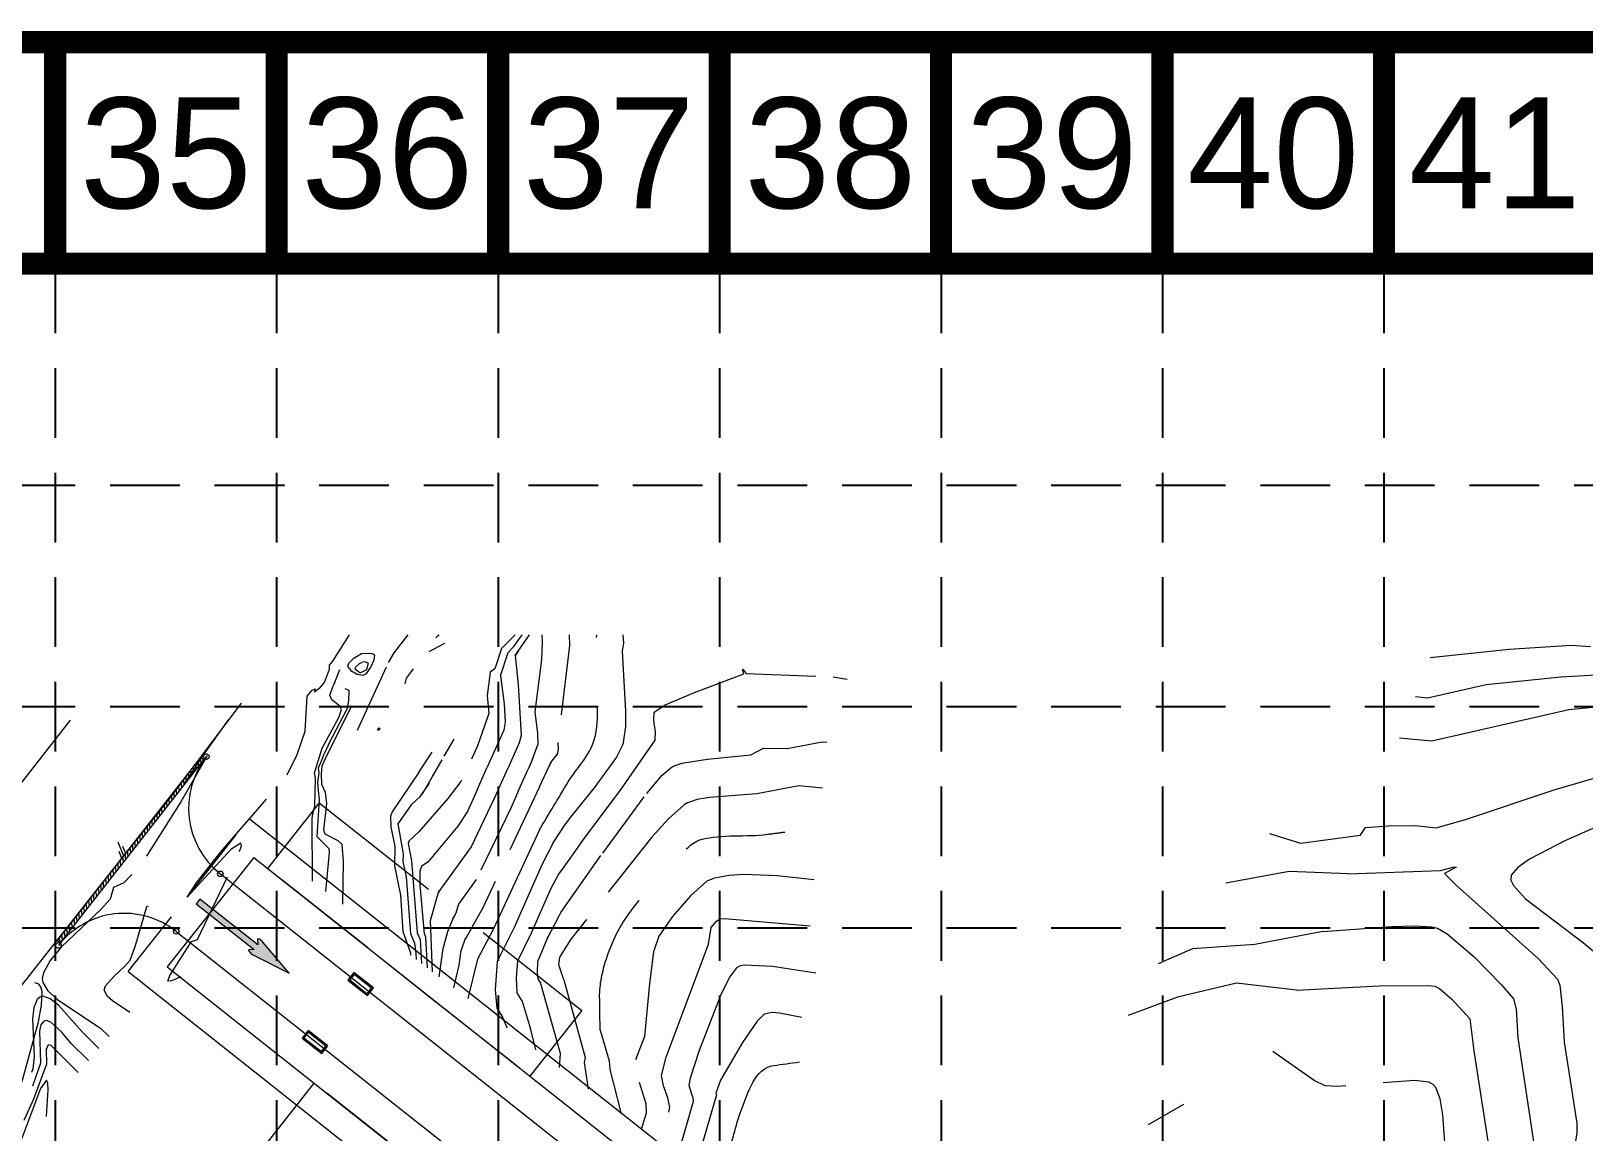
# Model space of a CAD drawing. Header units: inches. Extents: x 5726 to 10817, y 12055 to 15240.
# Drawn here: x 8502 to 9058, y 14845 to 15240 of the extents above; entities that cross this region are included whole.
import ezdxf
from ezdxf.enums import TextEntityAlignment as Align

# ---------------------------------------------------------------- set-up
doc = ezdxf.new("R2010")
doc.units = ezdxf.units.IN
doc.header["$LTSCALE"] = 100
doc.header["$MEASUREMENT"] = 0
for name, pattern in [('DASHED', [0.75, 0.5, -0.25]), ('DIVIDE', [1.25, 0.5, -0.25, 0, -0.25, 0, -0.25]), ('HIDDEN', [0.375, 0.25, -0.125])]:
    doc.linetypes.add(name, pattern=pattern)
for name, color, linetype in [('10', 7, 'Continuous'), ('2', 7, 'Continuous'), ('20', 36, 'Continuous'), ('21', 36, 'Continuous'), ('27', 150, 'Continuous'), ('30', 7, 'Continuous'), ('8', 7, 'Continuous'), ('BASE', 7, 'Continuous'), ('FLOW ARROWS', 7, 'Continuous'), ('GRID', 254, 'HIDDEN')]:
    doc.layers.add(name, color=color, linetype=linetype)
doc.styles.get("Standard").update_dxf_attribs({"font": 'ARIAL.TTF', "height": 25})

# ---------------------------------------------------------------- blocks, each defined once
blk = doc.blocks.new('block2')
at = {"layer": 'GRID'}
for p, q in [((8510.16, 15156.29), (8510.16, 12138.33)), ((8589.58, 15156.29), (8589.58, 12138.33)), ((8669, 15156.29), (8669, 12138.33)), ((8748.42, 15156.29), (8748.42, 12138.33)), ((8827.84, 15156.29), (8827.84, 12138.33)), ((8907.26, 15156.29), (8907.26, 12138.33)), ((8986.68, 15156.29), (8986.68, 12138.33)), ((6842.34, 15076.87), (10733.92, 15076.87)), ((6842.34, 14997.45), (10733.92, 14997.45)), ((6842.34, 14918.03), (10733.92, 14918.03))]:
    blk.add_line(p, q, dxfattribs=at)

msp = doc.modelspace()

# ---------------------------------------------------------------- hatches: boundary and pattern name
at = {"layer": 'FLOW ARROWS', "linetype": 'Continuous', "lineweight": 0}
h = msp.add_hatch(color=256, dxfattribs=at)
edge = h.paths.add_edge_path()
edge.add_line((8582.7, 14913.99), (8582.83, 14911.95))
edge.add_line((8582.83, 14911.95), (8562.08, 14928.37))
edge.add_line((8562.08, 14928.37), (8560.76, 14926.68))
edge.add_line((8560.76, 14926.68), (8581.5, 14910.27))
edge.add_line((8581.5, 14910.27), (8579.67, 14910.12))
edge.add_line((8579.67, 14910.12), (8579.67, 14910.12))
edge.add_ellipse((8580.64, 14909.19), major_axis=(-1.1, 0.87), ratio=0.285714, start_angle=342.8173, end_angle=484.7269)
edge.add_line((8581.06, 14908.44), (8581.06, 14908.44))
edge.add_line((8581.06, 14908.44), (8594.06, 14901.78))
edge.add_line((8594.06, 14901.78), (8584.66, 14912.98))
edge.add_line((8584.66, 14912.98), (8584.67, 14912.98))
edge.add_ellipse((8583.82, 14913.23), major_axis=(-1.1, 0.87), ratio=0.285714, start_angle=234.1685, end_angle=374.4967)
edge.add_line((8582.7, 14913.99), (8582.7, 14913.99))

# ---------------------------------------------------------------- linework, layer by layer
at = {"layer": '10', "color": 7, "linetype": 'Continuous', "lineweight": 0}
for p, q in [((8622.18, 14910.97), (8590.81, 14935.79)), ((8622.18, 14910.97), (8644.45, 14893.34)), ((8644.45, 14893.34), (8675.82, 14868.52))]:
    msp.add_line(p, q, dxfattribs=at)
at = {"layer": '10', "color": 7, "lineweight": 0}
msp.add_line((8639, 14833.9), (8607.63, 14858.72), dxfattribs=at)
at = {"layer": '10', "color": 7, "linetype": 'Continuous', "lineweight": 0}
for points in [[(8615.12, 14899.34), (8622.18, 14893.75), (8624.35, 14896.5), (8617.29, 14902.08)], [(8615.82, 14899.42), (8622.09, 14894.45), (8623.65, 14896.41), (8617.37, 14901.38)], [(8598.68, 14878.55), (8605.73, 14872.97), (8607.9, 14875.71), (8600.85, 14881.3)], [(8599.38, 14878.64), (8605.65, 14873.67), (8607.2, 14875.63), (8600.93, 14880.6)]]:
    msp.add_lwpolyline(points, close=True, dxfattribs=at)
at = {"layer": '2', "color": 7, "linetype": 'HIDDEN', "lineweight": 0}
msp.add_line((8536.32, 14902.39), (8579.75, 14957.28), dxfattribs=at)
at = {"layer": '2', "color": 7, "lineweight": 0}
for p, q in [((8579.75, 14957.28), (8832.94, 14756.95)), ((8536.32, 14902.39), (8871.85, 14636.9))]:
    msp.add_line(p, q, dxfattribs=at)
at = {"layer": '20', "color": 43, "linetype": 'HIDDEN', "lineweight": 0}
for p, q in [((8649.75, 15020.08), (8644.21, 15017.06)), ((8619.34, 15012.86), (8620.07, 15013.17)), ((8619.76, 15009.58), (8621.65, 15010.65)), ((8615.55, 15003.17), (8614.12, 15003.74)), ((8615.43, 14999.48), (8615.55, 15003.17)), ((8608.17, 14983.87), (8614.94, 14996.82)), ((8612.81, 14990.23), (8616.56, 14997.75)), ((8614.94, 14996.82), (8615.43, 14999.48)), ((8649.66, 14979.61), (8653.2, 14985.78)), ((8608.17, 14983.87), (8606.57, 14980.46)), ((8640.69, 14974.07), (8645.35, 14981.05)), ((8645.48, 14972.33), (8648.89, 14978.31)), ((8661.58, 14967.82), (8665.01, 14975.49)), ((8669.09, 14967.81), (8672.55, 14975.47)), ((8676.33, 14967.31), (8679.75, 14974.98)), ((8683.87, 14968.64), (8688.19, 14977.87)), ((8641.94, 14966.17), (8645.48, 14972.33)), ((8688.69, 14948.54), (8693.31, 14955.53)), ((8956.88, 14948.28), (8945.72, 14951.74)), ((8978.12, 14951.24), (8956.88, 14948.28)), ((8690.53, 14936.9), (8695.38, 14943.76)), ((8952.64, 14938.27), (8929.94, 14934.03)), ((8973.85, 14937.41), (8952.64, 14938.27)), ((8686.75, 14914.36), (8690.91, 14922.41)), ((8964.72, 14916.78), (8940.33, 14912.09)), ((8918.02, 14910.55), (8905.7, 14905.16)), ((8940.33, 14912.09), (8918.02, 14910.55)), ((8690.82, 14904.77), (8691.14, 14907.53)), ((8692.6, 14899.45), (8690.82, 14904.77)), ((8933.79, 14898.23), (8912.63, 14893.22)), ((8955.27, 14895.71), (8933.79, 14898.23)), ((8912.63, 14893.22), (8894.93, 14886.68))]:
    msp.add_line(p, q, dxfattribs=at)
at = {"layer": '20', "color": 43, "lineweight": 0}
msp.add_line((8914.84, 14854.72), (8902.15, 14847.41), dxfattribs=at)
at = {"layer": '20', "color": 43, "linetype": 'HIDDEN', "lineweight": 0}
for points in [[(8555.24, 14900.44), (8551.91, 14899.06), (8550.5, 14898.89), (8551.26, 14900.98), (8559.09, 14913.22), (8561.2, 14913.86), (8576.31, 14945.43), (8576.96, 14947.47), (8576.78, 14948.44), (8573.1, 14946.13), (8557.5, 14929.08), (8560.81, 14934.25), (8569.59, 14945.27), (8593.33, 14972.9), (8596.9, 14980.26), (8599.83, 14988.59), (8600.5, 15001.16), (8602.33, 15003.29), (8603.35, 15003.78), (8603.18, 15002.76), (8605.29, 15004.36), (8606.68, 15006.02), (8608.48, 15010.85), (8608.52, 15012.32), (8609.68, 15013.7), (8615.69, 15023.18)], [(8618.54, 14988.96), (8629.69, 15013.2), (8631.77, 15016.67), (8636.8, 15023.18)], [(8647.82, 15023.18), (8646.72, 15022.12), (8647.76, 15023.18)], [(8669.91, 15008.44), (8672.58, 15016.8), (8674.68, 15018.92), (8677.6, 15023.18)], [(8675.14, 15015.72), (8680.21, 15023.18)], [(8684.65, 15023.18), (8684.8, 15020.73), (8684.57, 15014.29), (8682.18, 14995.54), (8683.16, 14987.72), (8683.26, 14983.96), (8680.71, 14977.14), (8679.75, 14974.98)], [(8694.43, 15023.18), (8694.6, 15019.3), (8690.37, 14984.53), (8690.49, 14982.19), (8690.13, 14980.35), (8688.19, 14977.87), (8687.43, 14976.24)], [(8713.77, 15023.18), (8713.95, 15020.19), (8713.52, 15017.27), (8714.7, 14995.61), (8714.69, 14990.19), (8713.7, 14983.85), (8711.4, 14979.28), (8703.39, 14968.25), (8694.41, 14957.08), (8693.31, 14955.53)], [(8622.55, 15013.03), (8621.09, 15013.44), (8620.07, 15013.17)], [(8676.29, 15017.41), (8675.16, 15015.75), (8676.17, 15005.28), (8677.27, 14987.03), (8676.6, 14984.46), (8672.55, 14975.47)], [(8619.34, 15012.86), (8617.82, 15011.58), (8617.64, 15011)], [(8617.64, 15011), (8619.38, 15009.65), (8619.76, 15009.58)], [(8621.65, 15010.65), (8621.88, 15010.88), (8622.55, 15013.03)], [(8638.53, 15010.96), (8636.08, 15007.66), (8635.56, 15005.52)], [(8669.91, 15008.44), (8671.17, 14998.35), (8671.52, 14991.86), (8671.02, 14988.95), (8665.01, 14975.49)], [(8695.38, 14943.76), (8700.26, 14950.63), (8712.84, 14967.39), (8725.35, 14985.35), (8725.49, 14988.33), (8724.8, 14992.28), (8724.92, 14995.36), (8728.95, 14997.99), (8739.44, 15002.43), (8757.1, 15009.17), (8756.65, 15010.79), (8757.92, 15009.27), (8789.16, 15008.09), (8794.19, 15007.22)], [(8572.23, 14992.69), (8563.1, 14979.83), (8556.44, 14969.67), (8564.67, 14979.7), (8555.2, 14963.24), (8543.3, 14944.31), (8542.88, 14943.76)], [(8626.18, 14988.89), (8625.72, 14989.02), (8626.29, 14989.77), (8626.58, 14989.69), (8626.18, 14988.89)], [(8690.91, 14922.41), (8691.5, 14923.55), (8706.51, 14944.89), (8722.3, 14966.27), (8727.78, 14972.82), (8731.56, 14975.88), (8734.87, 14977.07), (8744.12, 14978.52), (8759.68, 14980.14), (8764.19, 14982.55), (8772.62, 14982.4), (8785.22, 14984.82), (8786.87, 14984.65)], [(8785.37, 14968.19), (8776.86, 14969), (8761.82, 14966.14), (8744.77, 14964.8), (8740.43, 14964.08), (8736.95, 14962.94), (8735.66, 14962.18), (8730.22, 14957.24), (8724.01, 14950.45), (8695.12, 14914.03), (8691.29, 14907.93), (8691.14, 14907.53)], [(8661.58, 14967.82), (8658.01, 14959.84), (8654.56, 14954.55), (8643.83, 14941.63), (8641.72, 14940.28)], [(8669.09, 14967.81), (8667.34, 14963.92), (8659.3, 14947.1), (8647.71, 14931.13), (8647.58, 14930.45)], [(8676.33, 14967.31), (8673.63, 14961.23), (8661.13, 14935.37), (8654.78, 14926.51), (8653.86, 14923.28), (8652.88, 14921.54)], [(8683.87, 14968.64), (8663.49, 14925.19), (8657.27, 14914.18)], [(8537.66, 14937.19), (8534.79, 14934.19), (8531.08, 14932.58), (8529.86, 14928.39), (8526.49, 14924.67), (8512.32, 14911.09), (8508.37, 14906.35), (8505.94, 14901.92), (8505.5, 14899.89), (8505.69, 14898.43), (8507.58, 14895.42), (8510.96, 14892.38), (8526.54, 14882.02), (8529.49, 14879.1)], [(8530.6, 14938.57), (8530.6, 14938.57), (8530.63, 14938.58), (8530.65, 14938.61), (8530.7, 14938.69), (8530.68, 14938.67), (8530.72, 14938.72), (8530.72, 14938.72)], [(8643.62, 14903.7), (8643.1, 14914.76), (8642.6, 14915.97), (8641.1, 14933.4), (8641.1, 14938.56), (8641.76, 14940.51)], [(8782.38, 14935.28), (8769.06, 14936.66), (8757.07, 14937.24), (8751.89, 14936.86), (8746.65, 14935.93), (8743.87, 14934.76), (8738.02, 14929.53), (8731.5, 14922.17), (8726.64, 14915.1), (8724.78, 14909.5), (8723.27, 14898.11), (8721.46, 14879.12), (8718.28, 14870.77)], [(8645.51, 14902.28), (8644.74, 14920.75), (8647.76, 14931.23)], [(8647.86, 14900.5), (8649.31, 14910.7), (8650.91, 14916.71), (8653.22, 14922.41)], [(8653.09, 14896.55), (8655.08, 14904.63), (8655.74, 14909.92), (8657.44, 14914.64)], [(8525.78, 14874.78), (8519.81, 14880.79), (8511.29, 14890.38), (8508.39, 14892.66), (8505.78, 14893.53), (8504.66, 14893.26), (8503.65, 14892.42), (8502.45, 14889.53), (8502.07, 14885.46), (8502.65, 14871.76), (8502.1, 14867.46), (8501.65, 14866.17)], [(8522.07, 14870.46), (8515.94, 14876.6), (8512.38, 14880.78), (8508.55, 14884.27), (8506.87, 14884.83), (8506.14, 14884.65), (8505.04, 14883.29), (8504.58, 14880.99), (8504.84, 14869.59), (8501.98, 14861.28)]]:
    msp.add_lwpolyline(points, dxfattribs=at)
at = {"layer": '20', "color": 43, "lineweight": 0}
for points in [[(9060.7, 15018.88), (9053.94, 15019.29), (9031.51, 15017.93), (9003.24, 15014.94)], [(9066.82, 15008.91), (9050.08, 15008.02), (9023.33, 15005.21), (9002.31, 15000.44), (8997.93, 15000.94)], [(9074.95, 14998.36), (9052.95, 14996.27), (9003.86, 14984.96), (8992.3, 14986.09)], [(8613.32, 14926.57), (8613.6, 14941.98), (8613.08, 14947.98), (8611.64, 14949.32), (8606.98, 14951.64), (8606.53, 14953.07), (8607.52, 14962.7), (8607.11, 14966.66), (8605.73, 14969.47), (8605.61, 14973.16), (8605.93, 14976.13), (8607.75, 14980.1), (8612.81, 14990.23)], [(8607.26, 14931.15), (8608.59, 14945.03), (8608.46, 14946.34), (8604.11, 14950.7), (8604.9, 14964.15), (8604.69, 14966.12), (8604.53, 14967.39), (8604.4, 14970.15), (8604.81, 14973.8), (8604.61, 14975.49), (8605.8, 14978.15), (8606.57, 14980.46)], [(8640.69, 14974.07), (8631.04, 14959.62), (8630.41, 14958.13), (8630.48, 14954.28), (8631.99, 14947.18), (8631.88, 14940.28), (8634.02, 14929.84), (8634.87, 14916.7), (8637.59, 14909.11), (8637.63, 14908.23)], [(8644.29, 14969.96), (8640.81, 14964.91), (8637.86, 14962.18), (8633.06, 14955.31), (8634.91, 14944.56), (8634.78, 14941.87), (8636.02, 14936.32), (8637.53, 14916.03), (8639.03, 14912.62), (8639.51, 14908.86), (8639.57, 14906.76)], [(8978.12, 14951.24), (8980.04, 14954.05), (8988.23, 14954.6), (8998.01, 14954.73), (9005.44, 14953.92), (9015.94, 14956.89), (9048.03, 14967.62), (9065.71, 14972.86)], [(9082.16, 14962.77), (9051.54, 14949.27), (9038.9, 14942.71), (9034.65, 14939.68), (9032.3, 14936.91), (9032.15, 14935.21), (9033.07, 14933.19), (9037.43, 14928.44), (9058.27, 14912.68), (9063.22, 14908.47)], [(8688.69, 14948.54), (8684.84, 14940.89), (8674.76, 14918.23), (8668.64, 14906.04), (8667.99, 14895.8), (8668.48, 14889.2), (8670.61, 14886.03), (8672.13, 14882.27), (8672.16, 14882.15)], [(8682.57, 14874.29), (8680.67, 14882.09), (8677.77, 14891.66), (8675.8, 14894.77), (8675.56, 14900.11), (8676.01, 14906.22), (8680.96, 14916.28), (8688.08, 14932.35), (8690.53, 14936.9)], [(8973.85, 14937.41), (9006.98, 14938.65), (9011.43, 14939.84), (9012.53, 14939.81), (9008.41, 14937.55), (9012.73, 14933.19), (9041.96, 14907.02), (9048.85, 14899.69), (9049.7, 14897.46), (9050.62, 14889.76), (9051.26, 14877.12), (9055.87, 14848.02), (9055.82, 14844.4), (9052.78, 14826.66), (9052.29, 14810.17), (9048.77, 14794.88), (9040.09, 14762.86), (9039.5, 14758.55)], [(8730.2, 14852.01), (8730.52, 14853.71), (8729.86, 14857.13), (8728.36, 14861.35), (8727.53, 14865.06), (8729.32, 14871.69), (8744.42, 14912.24), (8745.39, 14918.2), (8747.3, 14920.48), (8748.6, 14921.3), (8750.23, 14921.47), (8780.89, 14918.83)], [(8964.72, 14916.78), (8989.5, 14918.57), (8997.7, 14918.74), (9003.95, 14918.39), (9005.92, 14917.96), (9009.37, 14915.96), (9019.07, 14907.62), (9028.71, 14897.8), (9033.15, 14892.55), (9034.07, 14888.84), (9034.65, 14878.6), (9040.47, 14840.63), (9038.17, 14825.44), (9037.83, 14814.69), (9028.1, 14775.64), (9026.18, 14769.11), (9026.08, 14768.41)], [(8691.02, 14867.92), (8691.01, 14867.96), (8691.42, 14872.94), (8684.25, 14898.51), (8683.4, 14899.73), (8683.1, 14901.9), (8683.28, 14906.05), (8686.75, 14914.36), (8687.05, 14914.95)], [(8782.88, 14901.86), (8767.35, 14904.19), (8757.41, 14904.65), (8755.77, 14904.41), (8754.46, 14903.67), (8751.93, 14900.37), (8748.74, 14893.81), (8741.11, 14874.03), (8737.87, 14864.19), (8737.34, 14861.51), (8738.8, 14857.14), (8738.92, 14855.83), (8733.78, 14837.83)], [(8494.3, 14855.43), (8496.42, 14858.81), (8498.48, 14863.39), (8504.2, 14884.4), (8505.3, 14890.38), (8505.45, 14895.22), (8505.02, 14896.93), (8504.17, 14898.03), (8502.89, 14898.39)], [(8692.6, 14899.45), (8700.16, 14871.59), (8699.85, 14869.83), (8701.27, 14860.24), (8701.3, 14860.15)], [(8955.27, 14895.71), (8984.98, 14897.23), (9002.49, 14897.34), (9004.94, 14897.1), (9006.57, 14896.34), (9011.03, 14892.54), (9017.46, 14885.42), (9018.92, 14873.9), (9024.96, 14834.68), (9023.66, 14826.09), (9023.59, 14821.26), (9012.87, 14778.11)], [(8777.9, 14885.92), (8769.94, 14887.51), (8767.25, 14887.69), (8764.43, 14887.08), (8761.94, 14884.6), (8756.6, 14876.92), (8748.73, 14863.43), (8747.09, 14858.78), (8747.31, 14858.15), (8737.85, 14825.81)], [(8507.01, 14850.46), (8507.67, 14859.91), (8507.55, 14862.34), (8507.08, 14863.4), (8504.85, 14860.46), (8498.47, 14843.28), (8495.75, 14838.74), (8494.86, 14838.51), (8492.3, 14840.14), (8488.16, 14844.53), (8483.43, 14851.98), (8480.72, 14855), (8478.94, 14855.24), (8476.29, 14853.48), (8472.7, 14849.09), (8468.31, 14838.11), (8463.4, 14824.17), (8458.47, 14812.19), (8454.06, 14805.5), (8444.44, 14794.22), (8427.81, 14776.19), (8426.38, 14774.75)], [(8719.58, 14862.67), (8721.98, 14855.09), (8722.13, 14851.58), (8720.33, 14845.78)]]:
    msp.add_lwpolyline(points, dxfattribs=at)
at = {"layer": '21', "color": 43, "linetype": 'DASHED', "lineweight": 0}
for p, q in [((8612.08, 15010.63), (8610.01, 15005.06)), ((8602.32, 14956.75), (8602.44, 14958.44))]:
    msp.add_line(p, q, dxfattribs=at)
for points in [[(8675.12, 15023.18), (8670.22, 15018.21), (8667.88, 15010.91), (8666.14, 15009.75), (8665.02, 15001.39)], [(8622.4, 15016.46), (8620.03, 15016.39), (8616.98, 15014.58), (8615.33, 15012.92), (8614.95, 15011.78)], [(8624.74, 15015.81), (8623.75, 15016.49), (8620.05, 15016.37), (8617, 15014.57), (8616.29, 15013.86)], [(8619.77, 15008.82), (8620.57, 15008.67), (8621.76, 15009.32), (8623.4, 15011.53), (8624.55, 15014.2), (8624.74, 15015.81)], [(8614.95, 15011.78), (8616.13, 15010.31), (8618.41, 15009.09), (8620.57, 15008.67), (8621.76, 15009.32), (8622.61, 15010.48)], [(8602.44, 14958.44), (8603.22, 14961.56), (8603.57, 14971.8), (8603.17, 14973.82), (8603.43, 14974.37), (8605.96, 14982.54), (8611.82, 14993.54), (8612.79, 14996.32), (8612.2, 14997.51), (8609.32, 14999.85), (8608.64, 15001.49), (8610.01, 15005.06)], [(8665.02, 15001.39), (8665.7, 14994.93), (8661.56, 14983.39), (8659.48, 14978.56)], [(8655.86, 14970.98), (8655.65, 14970.56), (8651.01, 14964.46), (8640.51, 14952.55)], [(8640.51, 14952.55), (8636.93, 14949.18), (8636.74, 14948.37), (8637.95, 14942.05), (8639.96, 14916.23), (8641.01, 14913.89), (8641.47, 14905.32)], [(8683.66, 14952.96), (8667.21, 14917.47), (8661.65, 14906.81)], [(8536.91, 14887.74), (8530.76, 14891.87), (8528.97, 14893.49), (8527.74, 14895.69), (8528.25, 14897.28), (8531.34, 14900.78), (8535.15, 14904.26), (8537, 14906.51), (8538.91, 14911.77), (8543, 14925.75), (8543.61, 14925.97)]]:
    msp.add_lwpolyline(points, dxfattribs=at)
at = {"layer": '21', "color": 43, "lineweight": 0}
for points in [[(8602.44, 14934.79), (8602.46, 14935.03), (8602.32, 14956.75)], [(8658.2, 14892.69), (8661.67, 14906.87)], [(8705.58, 14881.35), (8708.82, 14870.37), (8709.1, 14867.21), (8712.75, 14852.85), (8712.96, 14851.35)], [(8518.36, 14866.13), (8508.72, 14875.87), (8507.63, 14876.05), (8506.94, 14874.38), (8507.06, 14869.22), (8502.39, 14856.6), (8498.97, 14848.93)], [(8972.96, 14861.44), (8969.88, 14861.21), (8965.64, 14861.37), (8961.59, 14863.35), (8946.81, 14873.72)], [(8994.34, 14791.72), (9004.49, 14806.74), (9009.18, 14825.72), (9009.45, 14828.11), (9007.79, 14851.03), (9006.78, 14856.75), (9005.3, 14860.8), (9004.34, 14861.93), (9002.77, 14862.66), (8997.76, 14863.27), (8986.37, 14862.43)]]:
    msp.add_lwpolyline(points, dxfattribs=at)
at = {"layer": '21', "color": 43, "linetype": 'DASHED', "lineweight": 0}
for points, knots in [([(8683.66, 14952.96), (8687.16, 14958.78), (8690.67, 14964.6), (8694.17, 14970.43), (8697.22, 14975.5), (8701.8, 14979.65), (8703.49, 14985.53), (8705.81, 14993.63), (8703.97, 15001.82), (8704.13, 15009.96), (8704.21, 15014.37), (8704.27, 15018.77), (8704.34, 15023.18)], [0, 0, 0, 0, 0.0875083, 0.0875083, 0.0875083, 0.1637046, 0.1637046, 0.1637046, 0.2686152, 0.2686152, 0.2686152, 0.3253449, 0.3253449, 0.3253449, 0.3253449]), ([(8705.58, 14881.35), (8705.53, 14885.32), (8705.47, 14889.3), (8705.41, 14893.28), (8705.35, 14897.9), (8706.4, 14902.43), (8707.82, 14906.94), (8709.81, 14913.23), (8712.72, 14918.85), (8716.66, 14924.14), (8721.53, 14930.67), (8726.89, 14936.19), (8732.56, 14941.98), (8735.4, 14944.87), (8737.79, 14948.63), (8741.72, 14949.69), (8749.6, 14951.82), (8757.72, 14950.58), (8765.65, 14951.62), (8767.69, 14951.89), (8769.72, 14952.16), (8771.76, 14952.42)], [0, 0, 0, 0, 0.107309, 0.107309, 0.107309, 0.232088, 0.232088, 0.232088, 0.405993, 0.405993, 0.405993, 0.620958, 0.620958, 0.620958, 0.728649, 0.728649, 0.728649, 0.944624, 0.944624, 0.944624, 1, 1, 1, 1])]:
    msp.add_open_spline(points, degree=3, knots=knots, dxfattribs=at)
at = {"layer": '21', "color": 43, "lineweight": 0}
msp.add_open_spline([(8743.32, 14818.54), (8745.79, 14824.22), (8748.25, 14829.9), (8750.71, 14835.58), (8753.09, 14841.05), (8754.05, 14846.97), (8756.17, 14852.61), (8758.53, 14858.85), (8761.2, 14867.78), (8767.74, 14868.68), (8770.85, 14869.11), (8773.95, 14869.54), (8777.06, 14869.97)], degree=3, knots=[0, 0, 0, 0, 0.282794, 0.282794, 0.282794, 0.555242, 0.555242, 0.555242, 0.856781, 0.856781, 0.856781, 1, 1, 1, 1], dxfattribs=at)
at = {"layer": '27', "color": 7, "linetype": 'DIVIDE', "lineweight": 0}
msp.add_line((8581.39, 14943.24), (8550.37, 14904.03), dxfattribs=at)
at = {"layer": '27', "color": 7, "lineweight": 0}
for p, q in [((8581.39, 14943.24), (8916.92, 14677.75)), ((8550.37, 14904.03), (8885.89, 14638.54))]:
    msp.add_line(p, q, dxfattribs=at)
at = {"layer": '30', "color": 7, "linetype": 'DASHED', "lineweight": 0}
for p, q in [((8604.88, 14962.91), (8586.26, 14939.38)), ((8604.88, 14962.91), (8698.98, 14888.45)), ((8698.98, 14888.45), (8680.37, 14864.92))]:
    msp.add_line(p, q, dxfattribs=at)
at = {"layer": '30', "color": 7, "lineweight": 0}
msp.add_line((8584.47, 14838.79), (8603.08, 14862.31), dxfattribs=at)
at = {"layer": '8', "color": 7, "linetype": 'Continuous', "lineweight": 0}
for p, q in [((8550.88, 14964.15), (8576.98, 14998.6)), ((8559.05, 14972.64), (8558.79, 14974.75)), ((8559.92, 14973.76), (8559.66, 14975.86)), ((8560.79, 14974.87), (8560.54, 14976.98)), ((8561.66, 14975.98), (8561.41, 14978.09)), ((8562.54, 14977.1), (8562.28, 14979.19)), ((8563.41, 14978.21), (8563.39, 14978.35)), ((8554.69, 14967.08), (8554.43, 14969.18)), ((8555.56, 14968.19), (8555.3, 14970.3)), ((8556.43, 14969.3), (8556.18, 14971.41)), ((8557.3, 14970.42), (8557.05, 14972.52)), ((8558.18, 14971.53), (8557.92, 14973.64)), ((8527.53, 14934.69), (8550.88, 14964.15)), ((8550.33, 14961.51), (8550.07, 14963.62)), ((8551.2, 14962.62), (8550.94, 14964.73)), ((8552.07, 14963.74), (8551.82, 14965.84)), ((8552.94, 14964.85), (8552.69, 14966.96)), ((8553.82, 14965.96), (8553.56, 14968.07)), ((8545.97, 14955.94), (8545.71, 14958.05)), ((8546.84, 14957.06), (8546.58, 14959.16)), ((8547.71, 14958.17), (8547.46, 14960.28)), ((8548.58, 14959.28), (8548.33, 14961.39)), ((8549.46, 14960.4), (8549.2, 14962.5)), ((8541.61, 14950.38), (8541.35, 14952.48)), ((8542.48, 14951.49), (8542.22, 14953.6)), ((8543.35, 14952.6), (8543.09, 14954.71)), ((8544.22, 14953.72), (8543.97, 14955.82)), ((8545.09, 14954.83), (8544.84, 14956.94)), ((8534.73, 14943.77), (8532.7, 14948.75)), ((8535.48, 14944.73), (8534.46, 14947.22)), ((8537.25, 14944.81), (8536.99, 14946.92)), ((8538.12, 14945.92), (8537.86, 14948.03)), ((8538.99, 14947.04), (8538.73, 14949.14)), ((8539.86, 14948.15), (8539.61, 14950.26)), ((8540.73, 14949.26), (8540.48, 14951.37)), ((8532.89, 14939.24), (8532.63, 14941.35)), ((8534.1, 14942.95), (8533.08, 14945.44)), ((8533.76, 14940.36), (8533.5, 14942.46)), ((8534.63, 14941.47), (8534.37, 14943.58)), ((8535.5, 14942.58), (8535.25, 14944.69)), ((8536.37, 14943.7), (8536.12, 14945.8)), ((8528.53, 14933.68), (8528.27, 14935.78)), ((8529.4, 14934.79), (8529.14, 14936.9)), ((8530.27, 14935.9), (8530.01, 14938.01)), ((8531.14, 14937.02), (8530.89, 14939.12)), ((8532.01, 14938.13), (8531.76, 14940.24)), ((8569.39, 14937.43), (8895.36, 14679.51)), ((8524.17, 14928.11), (8523.91, 14930.22)), ((8525.04, 14929.22), (8524.78, 14931.33)), ((8525.91, 14930.34), (8525.65, 14932.44)), ((8526.78, 14931.45), (8526.53, 14933.56)), ((8527.65, 14932.56), (8527.4, 14934.67)), ((8519.81, 14922.54), (8519.55, 14924.65)), ((8520.68, 14923.66), (8520.42, 14925.76)), ((8521.55, 14924.77), (8521.29, 14926.88)), ((8522.42, 14925.88), (8522.17, 14927.99)), ((8523.29, 14927), (8523.04, 14929.1)), ((8515.45, 14916.98), (8515.19, 14919.08)), ((8516.32, 14918.09), (8516.06, 14920.2)), ((8517.19, 14919.2), (8516.93, 14921.31)), ((8518.06, 14920.32), (8517.81, 14922.42)), ((8518.93, 14921.43), (8518.68, 14923.54)), ((8511.93, 14912.71), (8511.7, 14914.63)), ((8512.83, 14913.64), (8512.57, 14915.74)), ((8513.7, 14914.75), (8513.45, 14916.86)), ((8514.57, 14915.86), (8514.32, 14917.97)), ((8553.59, 14916.78), (8879.22, 14659.12))]:
    msp.add_line(p, q, dxfattribs=at)
at = {"layer": '8', "color": 7, "lineweight": 0}
for p, q in [((8515.59, 14992.52), (8382.81, 14823.21)), ((8464.65, 14854.98), (8527.53, 14934.69))]:
    msp.add_line(p, q, dxfattribs=at)
at = {"layer": '8', "color": 7, "linetype": 'Continuous', "lineweight": 0}
msp.add_lwpolyline([(8562.27, 14979.19), (8510.86, 14913.55), (8512.04, 14912.63), (8563.47, 14978.29), (8562.27, 14979.19)], close=True, dxfattribs=at)
for centre in [(8564.39, 14979.46), (8569.39, 14937.43), (8553.59, 14916.78), (8511.35, 14911.75)]:
    msp.add_circle(centre, 1, dxfattribs=at)
for centre, start, end in [((8588, 14960.96), 141.9295, 231.6469), ((8534.97, 14893.26), 51.6469, 141.9295)]:
    msp.add_arc(centre, 30, start, end, dxfattribs=at)
at = {"layer": 'BASE', "const_width": 7.94}
for points in [[(5730.46, 12058.91), (10813.34, 12058.91), (10813.34, 15235.71), (5730.46, 15235.71)], [(5809.88, 12138.33), (10733.92, 12138.33), (10733.92, 15156.29), (5809.88, 15156.29)]]:
    msp.add_lwpolyline(points, close=True, dxfattribs=at)
for points in [[(8510.16, 15156.29), (8510.16, 15235.71)], [(8589.58, 15156.29), (8589.58, 15235.71)], [(8669, 15156.29), (8669, 15235.71)], [(8748.42, 15156.29), (8748.42, 15235.71)], [(8827.84, 15156.29), (8827.84, 15235.71)], [(8907.26, 15156.29), (8907.26, 15235.71)], [(8986.68, 15156.29), (8986.68, 15235.71)]]:
    msp.add_lwpolyline(points, dxfattribs=at)
at = {"layer": 'FLOW ARROWS', "linetype": 'Continuous', "lineweight": 0}
for p, q in [((8562.08, 14928.37), (8560.76, 14926.68)), ((8560.76, 14926.68), (8581.5, 14910.27)), ((8582.83, 14911.95), (8562.08, 14928.37)), ((8582.7, 14913.99), (8582.83, 14911.95)), ((8582.7, 14913.99), (8582.7, 14913.99)), ((8582.7, 14913.99), (8582.7, 14913.99)), ((8581.5, 14910.27), (8579.67, 14910.12)), ((8579.67, 14910.12), (8579.67, 14910.12)), ((8581.06, 14908.44), (8581.06, 14908.44)), ((8581.06, 14908.44), (8594.06, 14901.78)), ((8594.06, 14901.78), (8584.66, 14912.98)), ((8584.66, 14912.98), (8584.67, 14912.98))]:
    msp.add_line(p, q, dxfattribs=at)
for centre, start_param, end_param in [((8583.82, 14913.23), 4.087011, 6.536201), ((8580.64, 14909.19), 5.983291, 8.460081)]:
    msp.add_ellipse(centre, major_axis=(-1.1, 0.87), ratio=0.285714, start_param=start_param, end_param=end_param, dxfattribs=at)
msp.add_point((8579.67, 14910.12), dxfattribs=at)

# ---------------------------------------------------------------- block references
at = {"layer": 'GRID', "color": 84}
msp.add_blockref('block2', (0, 0), dxfattribs=at)

# ---------------------------------------------------------------- texts
at = {"layer": 'BASE'}
for s, p in [('35', (8549.87, 15196)), ('36', (8629.29, 15196)), ('37', (8708.71, 15196)), ('38', (8788.13, 15196)), ('39', (8867.55, 15196)), ('40', (8946.97, 15196)), ('41', (9026.39, 15196))]:
    msp.add_text(s, height=39.71, dxfattribs=at).set_placement(p, align=Align.MIDDLE_CENTER)

doc.saveas('drawing.dxf')
